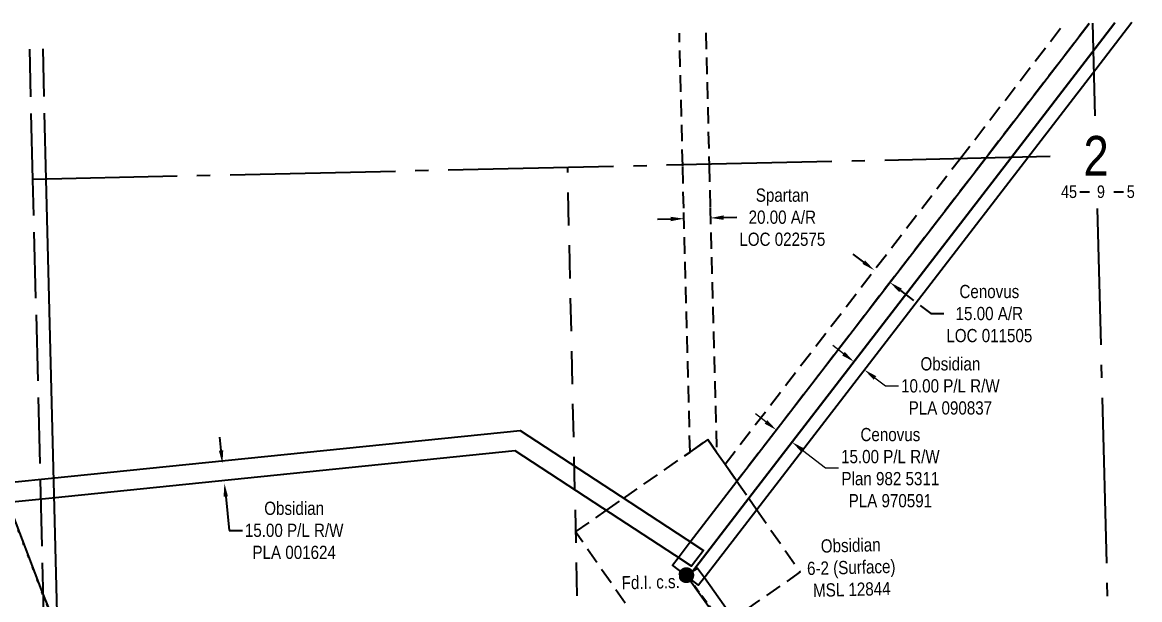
# Model space of a CAD drawing. Extents: x 617631 to 623159, y 5855424 to 5859819.
# Drawn here: x 620509 to 621353, y 5856851 to 5857288 of the extents above; entities that cross this region are included whole.
import ezdxf
from ezdxf.enums import TextEntityAlignment as Align

# ---------------------------------------------------------------- set-up
doc = ezdxf.new("R2010")
doc.units = 0
doc.header["$LTSCALE"] = 5
doc.header["$PDSIZE"] = 0.5
for name, pattern in [('foc-ACCESSROAD', [3.75, 2.5, -1.25]), ('foc-LSD', [8, 5, -3]), ('foc-QUARTERLINE', [33, 25, -3, 2, -3]), ('foc-TIELINE', [1.875, 1.25, -0.625]), ('foc-UNSURVEYED', [12.5, 10, -2.5]), ('foc-WHEELTRACKS', [2, 0.4, -1.6])]:
    doc.linetypes.add(name, pattern=pattern)
doc.layers.get('Defpoints').update_dxf_attribs({"color": 9})
for name, color, linetype in [('10', 1, 'Continuous'), ('9', 3, 'Continuous'), ('C-RW', 13, 'Continuous'), ('C-WS', 13, 'foc-ACCESSROAD'), ('F-AR', 190, 'foc-ACCESSROAD'), ('F-RW', 190, 'Continuous'), ('L-MON', 1, 'Continuous'), ('L-QSEC', 8, 'foc-QUARTERLINE'), ('L-SEC', 7, 'Continuous'), ('L-SECLBL', 7, 'Continuous'), ('L-SECTION-LSD', 7, 'foc-LSD'), ('L-TIE', 7, 'foc-TIELINE'), ('L-USEC', 7, 'foc-UNSURVEYED'), ('T-WATER-P3', 160, 'foc-WHEELTRACKS')]:
    doc.layers.add(name, color=color, linetype=linetype)
for name, color, linetype, lineweight in [('C-RW-T', 13, 'Continuous', 9), ('C-WS-T', 13, 'Continuous', 9), ('F-RW-T', 190, 'Continuous', 9)]:
    doc.layers.add(name, color=color, linetype=linetype, lineweight=lineweight)
doc.styles.add('80CG', font='ARIALN.TTF', dxfattribs={"height": 10})
doc.styles.add('80L', font='ARIALN.TTF', dxfattribs={"height": 10})
doc.styles.add('foc-LtypeFont', font='ARIALN.TTF', dxfattribs={"height": 7.35})
doc.styles.add('SIMPLEX', font='ARIALN.TTF')
doc.linetypes.add('foc-TOPO-flowdirection-NOLINE', pattern='A,0,[">",foc-LtypeFont,S=0.3,R=0,X=0,Y=-0.945],-20,[">",foc-LtypeFont,S=0.3,R=0,X=0,Y=-0.945],0', length=20)
doc.dimstyles.new('Compass 5 000', dxfattribs={"dimscale": 5, "dimtxt": 9, "dimasz": 2, "dimexe": 0.2, "dimexo": 0.0625, "dimgap": 0.5, "dimtad": 0, "dimtih": 1, "dimtoh": 1, "dimzin": 0, "dimdsep": 46, "dimtxsty": '80CG', "dimcen": 0.1, "dimse1": 1, "dimse2": 1, "dimclrd": 256, "dimclrt": 256, "dimaunit": 1, "dimadec": 4, "dimazin": 0, "dimtfac": 0.06, "dimtofl": 0, "dimtmove": 0, "dimatfit": 1, "dimfxl": 0.2, "dimtolj": 1, "dimtzin": 0, "dimlwd": -1, "dimarcsym": 0})

# ---------------------------------------------------------------- blocks, each defined once
blk = doc.blocks.new('L-SECLBL')
at = {"layer": '9', "color": 7}
for p, q in [((-5.08, -27.83), (-12.29, -27.83)), ((20.7, -27.83), (13.5, -27.83))]:
    blk.add_line(p, q, dxfattribs=at)
at = {"layer": '10', "color": 2, "style": 'SIMPLEX'}
blk.add_attdef('SEC', text='', height=30, dxfattribs=at).set_placement((0, 0), align=Align.MIDDLE)
at = {"layer": '10', "color": 5, "style": '80L'}
blk.add_attdef('TWP', text='', height=9.5, dxfattribs=at).set_placement((-14.43, -27.37), align=Align.MIDDLE_RIGHT)
blk.add_attdef('RGE', text='', height=9.5, dxfattribs=at).set_placement((3.62, -27.37), align=Align.MIDDLE_CENTER)
blk.add_attdef('MER', text='', height=9.5, dxfattribs=at).set_placement((23.17, -27.37), align=Align.MIDDLE_LEFT)
blk = doc.blocks.new('*D429')
at = {"layer": 'C-RW', "transparency": 16777216}
for p, q in [((620658.95, 5856964.05), (620657.94, 5856974)), ((620662.5, 5856929.22), (620665.11, 5856903.6)), ((620665.11, 5856903.6), (620675.11, 5856903.6))]:
    blk.add_line(p, q, dxfattribs=at)
for points in [[(620660.61, 5856964.22), (620657.29, 5856963.88), (620659.96, 5856954.1)], [(620664.15, 5856929.39), (620660.84, 5856929.05), (620661.48, 5856939.17)]]:
    blk.add_solid(points, dxfattribs=at)
at = {"layer": 'Defpoints', "color": 0, "transparency": 16777216}
for p in [(620724.29, 5856960.65), (620725.81, 5856945.72), (620661.48, 5856939.17)]:
    blk.add_point(p, dxfattribs=at)
at = {"layer": 'C-RW', "transparency": 16777216, "insert": (620714.19, 5856903.6), "char_height": 10, "attachment_point": 5, "style": '80CG'}
blk.add_mtext('\\A1;Obsidian\\P15.00 P/L R/W\\PPLA 001624', dxfattribs=at)
blk = doc.blocks.new('*D430')
at = {"layer": 'Defpoints', "color": 0, "transparency": 16777216}
for p in [(621008.8, 5857139.3), (621010.1, 5857089.75), (621030.1, 5857090.27)]:
    blk.add_point(p, dxfattribs=at)
at = {"layer": 'F-AR', "transparency": 16777216}
for p, q in [((620998.81, 5857139.03), (620988.81, 5857138.77)), ((621038.8, 5857140.08), (621048.8, 5857140.34))]:
    blk.add_line(p, q, dxfattribs=at)
for points in [[(620998.76, 5857140.7), (620998.85, 5857137.37), (621008.8, 5857139.3)], [(621038.76, 5857141.75), (621038.85, 5857138.42), (621028.81, 5857139.82)]]:
    blk.add_solid(points, dxfattribs=at)
at = {"layer": 'F-AR', "transparency": 16777216, "insert": (621083.14, 5857140.34), "char_height": 10, "attachment_point": 5, "style": '80CG'}
blk.add_mtext('\\A1;Spartan\\P20.00 A/R\\PLOC 022575', dxfattribs=at)
blk = doc.blocks.new('*D431')
at = {"layer": 'Defpoints', "color": 0, "transparency": 16777216}
for p in [(621152.63, 5857100.29), (621128.2, 5857068.54), (621140.1, 5857059.38)]:
    blk.add_point(p, dxfattribs=at)
at = {"layer": 'F-AR', "transparency": 16777216}
for p, q in [((621144.7, 5857106.38), (621136.78, 5857112.48)), ((621172.45, 5857085.04), (621195.26, 5857067.49)), ((621195.26, 5857067.49), (621205.26, 5857067.49))]:
    blk.add_line(p, q, dxfattribs=at)
for points in [[(621145.72, 5857107.7), (621143.69, 5857105.06), (621152.63, 5857100.29)], [(621173.46, 5857086.36), (621171.43, 5857083.72), (621164.52, 5857091.13)]]:
    blk.add_solid(points, dxfattribs=at)
at = {"layer": 'F-AR', "transparency": 16777216, "insert": (621239.59, 5857067.49), "char_height": 10, "attachment_point": 5, "style": '80CG'}
blk.add_mtext('\\A1;Cenovus\\P15.00 A/R\\PLOC 011505', dxfattribs=at)
blk = doc.blocks.new('*D432')
at = {"layer": 'Defpoints', "color": 0, "transparency": 16777216}
for p in [(621096.73, 5857003.02), (621108.63, 5856993.86), (621090.55, 5856970.36)]:
    blk.add_point(p, dxfattribs=at)
at = {"layer": 'F-RW-T', "transparency": 16777216}
for p, q in [((621070.72, 5856985.62), (621062.8, 5856991.71)), ((621098.47, 5856964.26), (621115.7, 5856951)), ((621115.7, 5856951), (621125.7, 5856951))]:
    blk.add_line(p, q, dxfattribs=at)
for points in [[(621071.74, 5856986.94), (621069.7, 5856984.3), (621078.65, 5856979.52)], [(621099.49, 5856965.58), (621097.45, 5856962.94), (621090.55, 5856970.36)]]:
    blk.add_solid(points, dxfattribs=at)
at = {"layer": 'F-RW-T', "transparency": 16777216, "insert": (621164.79, 5856951), "char_height": 10, "attachment_point": 5, "style": '80CG'}
blk.add_mtext('\\A1;Cenovus\\P15.00 P/L R/W\\PPlan 982 5311\\PPLA 970591', dxfattribs=at)
blk = doc.blocks.new('*D433')
at = {"layer": 'C-RW-T', "transparency": 16777216}
for p, q in [((621129.36, 5857037.19), (621121.43, 5857043.29)), ((621153.14, 5857018.89), (621161.06, 5857012.79)), ((621161.06, 5857012.79), (621171.06, 5857012.79))]:
    blk.add_line(p, q, dxfattribs=at)
for points in [[(621130.37, 5857038.51), (621128.34, 5857035.87), (621137.28, 5857031.09)], [(621154.15, 5857020.21), (621152.12, 5857017.57), (621145.21, 5857024.99)]]:
    blk.add_solid(points, dxfattribs=at)
at = {"layer": 'Defpoints', "color": 0, "transparency": 16777216}
for p in [(621132.89, 5857025.38), (621145.21, 5857024.99), (621140.82, 5857019.28)]:
    blk.add_point(p, dxfattribs=at)
at = {"layer": 'C-RW-T', "transparency": 16777216, "insert": (621210.15, 5857012.79), "char_height": 10, "attachment_point": 5, "style": '80CG'}
blk.add_mtext('\\A1;Obsidian\\P10.00 P/L R/W\\PPLA 090837', dxfattribs=at)
blk = doc.blocks.new('fdia')
at = {"color": 255, "const_width": 1}
blk.add_lwpolyline([(-0.5, 0, 1), (0.5, 0, 1)], format="xyb", close=True, dxfattribs=at)
blk = doc.blocks.new('Fdiaa')
blk.add_blockref('fdia', (0, 0))
blk = doc.blocks.new('fdib')
at = {"color": 1, "const_width": 1.6}
blk.add_lwpolyline([(-0.4, 0, 1), (0.4, 0, 1)], format="xyb", close=True, dxfattribs=at)
at = {"color": 1}
blk.add_circle((0, 0), 0.8, dxfattribs=at)
blk = doc.blocks.new('Fdibb')
blk.add_blockref('fdib', (0, 0))
blk = doc.blocks.new('fdicc')
for name in ['Fdibb', 'Fdiaa']:
    blk.add_blockref(name, (0, 0))
blk = doc.blocks.new('FDI')
blk.add_blockref('fdicc', (0, 0))

msp = doc.modelspace()

# ---------------------------------------------------------------- linework, layer by layer
at = {"layer": 'C-RW'}
for points in [[(621347.403, 5857287.724), (621319.966, 5857252.071), (621268.652, 5857185.391), (621063.847, 5856919.259), (621034.038, 5856880.527), (621024.857, 5856868.597), (621024.351, 5856867.938), (621019.866, 5856862.111), (621011.936, 5856868.213), (621016.927, 5856874.699), (621020.276, 5856879.05), (621026.108, 5856886.629), (621057.843, 5856927.865), (621255.784, 5857185.077), (621319.564, 5857267.955), (621334.538, 5857287.411)], [(619589.066, 5856965.123), (619671.408, 5856890.876), (619698.16, 5856866.755), (619706.647, 5856859.102), (620022.436, 5856891.264), (620500.783, 5856939.981), (620530.88, 5856943.046), (620884.961, 5856979.108), (620960.641, 5856929.626), (621011.002, 5856896.698), (621023.592, 5856888.467), (621017.759, 5856880.888), (621014.411, 5856876.537), (621001.823, 5856884.767), (620947.374, 5856920.368), (620881.196, 5856963.638), (620531.256, 5856927.999), (620501.159, 5856924.933), (620023.956, 5856876.333), (619708.228, 5856844.177), (619701.541, 5856843.496), (619698.674, 5856846.081), (619682.45, 5856860.71), (619583.766, 5856949.693)]]:
    msp.add_lwpolyline(points, dxfattribs=at)
msp.add_lwpolyline([(621341.087, 5856417.709), (621364.659, 5856384.676), (621352.635, 5856384.394), (621341.543, 5856399.69), (621209.58, 5856587.27), (621203.814, 5856595.466), (621037.956, 5856831.227), (621010.58, 5856869.727), (621019.084, 5856874.92), (621024.351, 5856867.938), (621046.153, 5856836.948), (621211.666, 5856601.678), (621217.432, 5856593.482), (621341.087, 5856417.709)], close=True, dxfattribs=at)
at = {"layer": 'C-WS'}
msp.add_lwpolyline([(621037.956, 5856831.227), (620996.639, 5856802.397), (620926.83, 5856902.44), (620949.89, 5856918.53), (620963.158, 5856927.788), (621013.423, 5856962.862), (621026.873, 5856972.247), (621033.442, 5856962.833), (621039.832, 5856953.676), (621048.839, 5856940.769), (621057.843, 5856927.865), (621063.847, 5856919.259), (621096.681, 5856872.205), (621062.66, 5856848.466), (621046.153, 5856836.948), (621037.956, 5856831.227)], close=True, dxfattribs=at)
at = {"layer": 'F-AR'}
for points in [[(621315.166, 5857286.941), (621236.436, 5857184.606), (621048.839, 5856940.769), (621039.832, 5856953.676), (621217.139, 5857184.136), (621295.869, 5857286.472)], [(621025.39, 5857279.9), (621027.828, 5857179.528), (621028.603, 5857147.625), (621033.442, 5856962.833), (621026.873, 5856972.247), (621013.423, 5856962.862), (621008.598, 5857147.12), (621007.822, 5857179.041), (621005.384, 5857279.414)]]:
    msp.add_lwpolyline(points, dxfattribs=at)
at = {"layer": 'F-RW'}
msp.add_lwpolyline([(621334.538, 5857287.411), (621319.564, 5857267.955), (621255.784, 5857185.077), (621057.843, 5856927.865), (621026.108, 5856886.629), (621020.276, 5856879.05), (621016.927, 5856874.699), (621011.936, 5856868.213), (621000.053, 5856877.357), (621004.34, 5856882.929), (621013.519, 5856894.86), (621048.839, 5856940.769), (621236.436, 5857184.606), (621315.168, 5857286.941)], dxfattribs=at)
at = {"layer": 'L-QSEC'}
for p, q in [((621319.543, 5857217.028), (621317.772, 5857287.004)), ((621285.55, 5857186.192), (620516.783, 5857168.891)), ((621341.082, 5856384.103), (621321.337, 5857147.051))]:
    msp.add_line(p, q, dxfattribs=at)
at = {"layer": 'L-SEC'}
msp.add_line((620536.898, 5856766.986), (620526.84, 5857169.143), dxfattribs=at)
at = {"layer": 'L-SECTION-LSD', "flags": 128}
msp.add_lwpolyline([(620938.987, 5856374.345), (620920.902, 5857177.985)], dxfattribs=at)
at = {"layer": 'L-TIE'}
msp.add_line((621211.672, 5856601.682), (621010.58, 5856869.727), dxfattribs=at)
at = {"layer": 'L-USEC'}
for p, q in [((620516.783, 5857168.891), (620514.317, 5857267.482)), ((620526.84, 5857169.143), (620524.374, 5857267.726)), ((620526.841, 5856766.735), (620516.783, 5857168.891))]:
    msp.add_line(p, q, dxfattribs=at)
at = {"layer": 'T-WATER-P3', "flags": 128}
msp.add_lwpolyline([(621159.577, 5855457.257), (621080.899, 5855571.031), (621066.404, 5855594.738), (621019.486, 5855612.627), (620929.769, 5855609.746), (620888.649, 5855583.653), (620848.52, 5855556.572), (620814.151, 5855572.047), (620764.83, 5855623.3), (620754.187, 5855681.825), (620745.452, 5855731.158), (620755.141, 5855758.238), (620777.38, 5855847.329), (620775.434, 5855963.884), (620710.893, 5856085.734), (620705.438, 5856131.116), (620664.585, 5856209.643), (620666.873, 5856420.583), (620628.957, 5856492.525), (620628.194, 5856595.443), (620580.208, 5856674.354), (620579.445, 5856718.474), (620522.914, 5856858.708), (620455.588, 5857035.132), (620496.48, 5857280.946)], dxfattribs=at)
at = {"layer": 'T-WATER-P3', "linetype": 'foc-TOPO-flowdirection-NOLINE', "flags": 128}
msp.add_lwpolyline([(620496.48, 5857280.946), (620455.588, 5857035.132), (620522.914, 5856858.708), (620579.445, 5856718.474), (620580.208, 5856674.354), (620628.194, 5856595.443), (620628.957, 5856492.525), (620666.873, 5856420.583), (620664.585, 5856209.643), (620705.438, 5856131.116), (620710.893, 5856085.734), (620775.434, 5855963.884), (620777.38, 5855847.329), (620755.141, 5855758.238), (620745.452, 5855731.158), (620754.187, 5855681.825), (620764.83, 5855623.3), (620814.151, 5855572.047), (620848.52, 5855556.572), (620888.649, 5855583.653), (620929.769, 5855609.746), (621019.486, 5855612.627), (621066.404, 5855594.738), (621080.899, 5855571.031), (621159.577, 5855457.257)], dxfattribs=at)

# ---------------------------------------------------------------- block references
at = {"layer": 'L-MON', "xscale": 5.000000000000004, "yscale": 5.000000000000004, "zscale": 5.000000000000004}
msp.add_blockref('FDI', (621010.58, 5856869.727), dxfattribs=at)
at = {"layer": 'L-SECLBL'}
msp.add_blockref('L-SECLBL', (621320.302, 5857187.036), dxfattribs=at).add_auto_attribs({'SEC': '2', 'TWP': '45', 'RGE': '9', 'MER': '5'})

# ---------------------------------------------------------------- texts
at = {"layer": 'C-WS-T', "insert": (621135.231, 5856875.586), "char_height": 10, "width": 101.43192, "attachment_point": 5, "rotation": 1.465225, "style": '80CG'}
msp.add_mtext('\\A1;Obsidian\\P6-2 (Surface)\\PMSL 12844', dxfattribs=at)

# ---------------------------------------------------------------- dimensions: what is measured, and where the dimension line sits
at = {"layer": 'C-RW'}
dim = msp.add_linear_dim(base=(620661.484, 5856939.167), p1=(620724.285, 5856960.649), p2=(620725.806, 5856945.718), angle=275.815192, text='Obsidian\\P15.00 P/L R/W\\PPLA 001624', dimstyle='Compass 5 000', dxfattribs=at)
dim.commit()
dim.dimension.update_dxf_attribs({"geometry": '*D429', "text_midpoint": (620714.192, 5856903.597), "dimtype": 161})
at = {"layer": 'C-RW-T'}
dim = msp.add_linear_dim(base=(621145.211, 5857024.987), p1=(621132.891, 5857025.385), p2=(621140.821, 5857019.282), angle=322.41952, text='Obsidian\\P10.00 P/L R/W\\PPLA 090837', dimstyle='Compass 5 000', dxfattribs=at)
dim.commit()
dim.dimension.update_dxf_attribs({"geometry": '*D433', "text_midpoint": (621210.147, 5857012.789), "dimtype": 161})
at = {"layer": 'F-AR'}
for base, p1, p2, angle, text, picture, middle in [((621008.803, 5857139.296), (621030.105, 5857090.27), (621010.1, 5857089.746), 181.500008, 'Spartan\\P20.00 A/R\\PLOC 022575', '*D430', (621083.135, 5857140.343)), ((621152.627, 5857100.286), (621140.095, 5857059.384), (621128.2, 5857068.536), 142.426733, 'Cenovus\\P15.00 A/R\\PLOC 011505', '*D431', (621239.593, 5857067.487))]:
    dim = msp.add_linear_dim(base=base, p1=p1, p2=p2, angle=angle, text=text, dimstyle='Compass 5 000', dxfattribs=at)
    dim.commit()
    dim.dimension.update_dxf_attribs({"geometry": picture, "text_midpoint": middle, "dimtype": 161})
at = {"layer": 'F-RW-T'}
dim = msp.add_linear_dim(base=(621090.546, 5856970.359), p1=(621096.732, 5857003.02), p2=(621108.633, 5856993.862), angle=322.419529, text='Cenovus\\P15.00 P/L R/W\\PPlan 982 5311\\PPLA 970591', dimstyle='Compass 5 000', dxfattribs=at)
dim.commit()
dim.dimension.update_dxf_attribs({"geometry": '*D432', "text_midpoint": (621164.789, 5856950.999), "dimtype": 161})

# ---------------------------------------------------------------- next in the draw order: texts
at = {"layer": 'L-MON', "insert": (620983.541, 5856869.499), "char_height": 9.9963, "width": 43.0447, "attachment_point": 2, "rotation": 1.413, "style": '80L', "bg_fill": 3, "box_fill_scale": 1, "bg_fill_color": 256, "bg_fill_transparency": 0}
msp.add_mtext('Fd.I. c.s.', dxfattribs=at)

doc.saveas('drawing.dxf')
